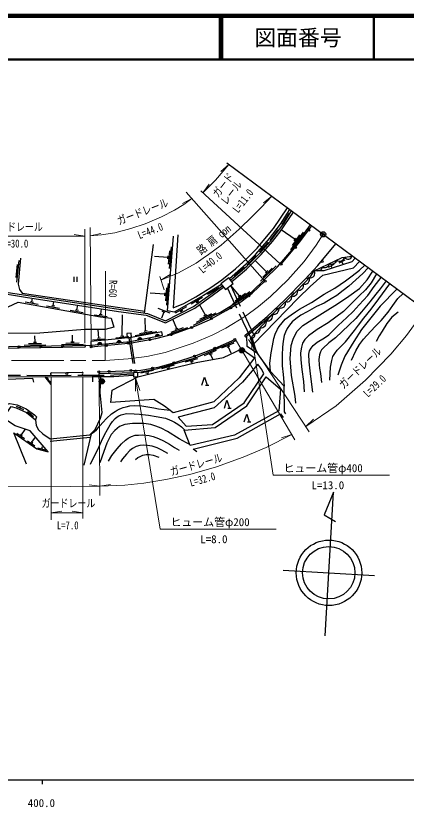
# Model space of a CAD drawing. Units: millimetres at full size, sheet at 1:1000; details may follow other scales. Extents: x 40000 to 680000, y 20000 to 380000.
# Drawn here: x 461986 to 551412, y 198715 to 380000 of the extents above; entities that cross this region are included whole.
import ezdxf
from ezdxf.enums import TextEntityAlignment as Align

# ---------------------------------------------------------------- set-up
doc = ezdxf.new("R2010")
doc.units = ezdxf.units.MM
doc.header["$LTSCALE"] = 1000
doc.header["$PDMODE"] = 32
doc.header["$PDSIZE"] = 500
doc.linetypes.add('CHAIN', pattern=[18.5, 12, -1.5, 3.5, -1.5])
doc.linetypes.add('DASHED', pattern=[7.5, 6, -1.5])
for name, color, linetype, lineweight in [('M-BGD', 7, 'Continuous', 25), ('M-BMK', 2, 'CHAIN', 13), ('M-BMK-OTRS', 5, 'Continuous', 25), ('M-BMK-SRVR', 3, 'Continuous', 25), ('M-STR-HTXT', 7, 'Continuous', 13), ('M-TTL', 2, 'Continuous', 140), ('M-TTL-BAND', 7, 'Continuous', 25), ('M-TTL-LINE', 7, 'Continuous', 50)]:
    doc.layers.add(name, color=color, linetype=linetype, lineweight=lineweight)
doc.layers.add('M-OTRS', color=6, linetype='Continuous')
doc.layers.add('M-TTL-TXT', color=7, linetype='Continuous')
doc.styles.add('ＭＳ ゴシック', font='')
doc.styles.get('ＭＳ ゴシック').set_extended_font_data('MS Gothic')

# ---------------------------------------------------------------- blocks, each defined once
blk = doc.blocks.new('open_arrow')
at = {"color": 0, "linetype": 'Continuous', "lineweight": -2}
blk.add_lwpolyline([(7.5, 1.25), (0, 0), (7.5, -1.25)], dxfattribs=at)

msp = doc.modelspace()

# ---------------------------------------------------------------- hatches: boundary and pattern name
at = {"layer": 'M-BGD'}
for points in [[(493965, 306514, -0.82183), (494939, 306697)], [(480720, 304678, -0.82183), (481706, 304776)], [(485163, 305120, -0.82183), (486149, 305219)], [(489932, 305753, -0.82183), (490906, 305937)], [(513177, 303381, -0.41421), (513777, 303981, -0.41421), (514377, 303381, -1)], [(481071, 296268, -0.41421), (481671, 296868, -0.41421), (482271, 296268, -1)]]:
    msp.add_hatch(color=256, dxfattribs=at).paths.add_polyline_path(points)

# ---------------------------------------------------------------- linework, layer by layer
for p, q in [((524555, 334721), (522946, 332189)), ((523750, 333455), (523945, 333331)), ((521994, 330941), (520162, 328565)), ((525967, 328771), (522801, 330951)), ((525004, 326387), (527908, 330458)), ((519764, 328151), (517776, 325905)), ((521078, 329753), (521262, 329615)), ((525340, 327376), (527083, 329818)), ((525764, 328486), (526171, 329056)), ((491477, 311908), (493500, 327651)), ((497219, 322119), (497618, 327103)), ((518770, 327028), (518971, 326850)), ((496821, 324659), (493784, 324902)), ((496793, 324310), (496849, 325008)), ((497000, 323140), (497239, 326130)), ((517043, 325091), (514947, 322944)), ((462044, 320034), (462339, 323020)), ((462245, 319010), (462736, 323986)), ((515995, 324017), (516132, 323880)), ((519446, 321380), (516817, 323938)), ((518071, 319207), (521657, 322692)), ((534862, 323031), (533530, 322341)), ((537322, 324009), (535978, 323342)), ((536650, 323675), (536917, 323138)), ((514274, 322357), (512010, 320388)), ((513142, 321372), (513247, 321252)), ((518579, 320119), (520730, 322210)), ((519195, 321136), (519697, 321624)), ((534196, 322686), (534461, 322190)), ((475287, 320232), (475287, 319058)), ((475987, 320232), (475987, 319058)), ((496325, 314706), (496564, 317697)), ((496544, 313686), (496943, 318670)), ((508472, 317712), (505918, 316137)), ((513222, 315829), (511208, 318236)), ((496145, 316226), (492730, 316499)), ((496117, 315877), (496173, 316574)), ((504774, 315449), (502161, 313975)), ((507195, 316925), (507330, 316707)), ((511580, 313852), (515584, 316846)), ((512201, 314691), (514603, 316487)), ((512942, 315620), (513503, 316039)), ((464132, 314450), (467084, 313917)), ((465317, 314541), (466006, 314417)), ((465661, 314479), (465811, 315306)), ((470204, 313660), (470893, 313535)), ((470548, 313598), (470721, 314556)), ((475995, 312616), (476194, 313720)), ((503920, 314622), (503310, 314279)), ((503615, 314451), (503786, 314148)), ((505402, 311439), (504095, 313833)), ((469019, 313569), (471971, 313036)), ((474465, 312587), (477418, 312054)), ((475650, 312678), (476339, 312554)), ((481441, 311633), (481593, 312896)), ((497377, 311895), (494570, 312954)), ((495867, 312144), (495338, 310740)), ((496195, 312020), (495540, 312267)), ((501087, 313369), (498474, 311896)), ((500233, 312543), (499623, 312199)), ((499928, 312371), (500099, 312068)), ((503403, 309823), (507918, 311971)), ((504177, 310524), (506886, 311813)), ((515658, 306095), (521226, 312105)), ((479916, 311513), (482895, 311156)), ((481094, 311674), (481789, 311591)), ((486344, 306679), (486454, 311530)), ((491706, 307819), (491635, 310723)), ((498853, 308326), (497963, 310501)), ((505086, 311289), (505719, 311589)), ((496715, 306899), (501406, 308627)), ((497549, 307526), (500364, 308563)), ((498525, 308205), (499182, 308447)), ((466390, 305222), (466369, 306722)), ((474971, 305343), (474936, 306842)), ((481022, 306179), (480846, 308159)), ((484890, 306203), (487869, 306560)), ((485997, 306638), (486692, 306721)), ((489358, 306773), (494274, 307686)), ((490286, 307250), (493236, 307798)), ((491362, 307755), (492050, 307883)), ((493965, 306514), (494939, 306697)), ((463898, 304587), (468898, 304657)), ((464894, 304901), (467894, 304943)), ((466040, 305217), (466740, 305227)), ((472485, 304685), (477484, 304800)), ((473478, 305008), (476477, 305077)), ((474621, 305335), (475321, 305351)), ((479554, 305748), (482542, 306013)), ((480673, 306148), (481370, 306210)), ((480720, 304678), (481706, 304776)), ((485163, 305120), (486149, 305219)), ((489932, 305753), (490906, 305937)), ((511902, 305020), (509141, 303847)), ((515658, 306095), (517422, 302564)), ((448716, 303789), (477719, 304141)), ((507883, 303313), (505122, 302140)), ((510961, 304294), (510317, 304021)), ((510639, 304157), (511225, 302777)), ((503625, 301452), (500736, 300644)), ((506942, 302587), (506297, 302314)), ((506620, 302451), (507122, 301267)), ((498282, 299957), (495393, 299148)), ((497255, 299358), (496581, 299169)), ((496918, 299264), (496982, 299035)), ((502598, 300853), (501924, 300665)), ((502261, 300759), (502372, 300363)), ((470151, 298199), (477162, 298342)), ((479662, 296178), (479652, 297689)), ((493541, 298717), (490598, 298135)), ((492471, 298199), (491784, 298064)), ((492127, 298131), (492181, 297860)), ((470080, 295538), (468694, 297263)), ((505414, 295419), (506166, 295419)), ((462088, 290552), (463724, 289802)), ((462906, 290177), (463068, 290530)), ((510563, 290148), (511315, 290148)), ((464671, 289347), (466069, 288213)), ((465370, 288780), (465594, 289055)), ((515099, 286962), (515851, 286962)), ((463275, 284011), (464136, 285239)), ((462243, 284368), (463962, 283162)), ((463074, 284152), (463475, 283870)), ((465689, 282317), (466506, 283483)), ((469850, 282534), (479028, 283454)), ((479210, 284266), (477601, 277097)), ((464657, 282675), (466376, 281468)), ((465488, 282458), (465889, 282176)), ((466958, 281061), (468982, 280499)), ((467970, 280780), (468131, 281358))]:
    msp.add_line(p, q, dxfattribs=at)
at = {"layer": 'M-BGD', "linetype": 'DASHED'}
for p, q in [((515801, 306249), (510451, 317660)), ((516643, 306643), (511208, 318236)), ((487849, 306255), (489130, 298310)), ((488247, 306303), (489535, 298310)), ((479654, 297339), (481094, 297349))]:
    msp.add_line(p, q, dxfattribs=at)
at = {"layer": 'M-BGD'}
for points in [[(499094, 329861), (498013, 313110), (500455, 314115), (503205, 315616), (506635, 317742), (509196, 319523), (512298, 322053), (514881, 324435), (517246, 326804), (518681, 328417), (521028, 331275), (524227, 336002)], [(510910, 319829), (514727, 323148), (516952, 325427), (520139, 329026), (522649, 332280), (524762, 335606)], [(511175, 319480), (514995, 322747), (517892, 325634), (520337, 328390), (523413, 332463), (525161, 335310)], [(511459, 319107), (514866, 321932), (518168, 325326), (520779, 328324), (522448, 330439), (525586, 334995)], [(502675, 309144), (508904, 312108), (513761, 315109), (516032, 316807), (521912, 322522), (525776, 326953), (529462, 332120)], [(522802, 323135), (527077, 328202), (529798, 331871)], [(509119, 318464), (504956, 315896), (498290, 312136), (496741, 312394), (498114, 329531)], [(514536, 306827), (519537, 311118), (523634, 314951), (528209, 319601), (531140, 322813), (535293, 327795)], [(392264, 314474), (390591, 315196), (390957, 316185), (399518, 322617), (401714, 323779), (403847, 324656), (405942, 325235), (407749, 325509), (408640, 325529), (409712, 325382), (412666, 324653), (422044, 324686), (424206, 324470), (426166, 324153), (432594, 322931), (436976, 321581), (440567, 320221), (442287, 319471), (460231, 316606), (492148, 311808), (496288, 310163), (502722, 313379), (509348, 318164)], [(392264, 314474), (393075, 316356), (399420, 321351), (401166, 322660), (403049, 323577), (405397, 324329), (407454, 324721), (408698, 324826), (409871, 324700), (412582, 323938), (421986, 324098), (424437, 323920), (426330, 323629), (432334, 322585), (435688, 321565), (440011, 320050), (442081, 318994), (449291, 317958), (464185, 315554), (485525, 312296), (491866, 311397), (496257, 309644), (502999, 313030), (509583, 317854)], [(523850, 288794), (523516, 289283), (523488, 295164), (520293, 298505), (517422, 302564), (514985, 304273), (514898, 306691), (520951, 311841), (526280, 316943), (529547, 320348), (530346, 321573), (536767, 324607), (538535, 324829), (539061, 325001)], [(539726, 324508), (538976, 323630), (532576, 321589), (530346, 321573)], [(463083, 324447), (462495, 318490), (462861, 317315), (463434, 316474), (491532, 312335)], [(516337, 304735), (526648, 315315), (529382, 317985), (532290, 320563), (539364, 322238), (540757, 323743)], [(520293, 298505), (520198, 300419), (520458, 302778), (520753, 304373), (521132, 306097), (521408, 307039), (521972, 308185), (522343, 308855), (522978, 309666), (523719, 310495), (525042, 311483), (526083, 312206), (527001, 312823), (529724, 314364), (532600, 316216), (535035, 317644), (537491, 319271), (539026, 320400), (540755, 321740), (541920, 322881)], [(542741, 322271), (541514, 320982), (539873, 319483), (538250, 318090), (536962, 317049), (535497, 315956), (534262, 315162), (532657, 314210), (530893, 313398), (528705, 312164), (527248, 311412), (526136, 310619), (525325, 309896), (524690, 309155), (524160, 308379), (523772, 307532), (523490, 306792), (523296, 305910), (523137, 304834), (523084, 303987), (522978, 302347), (523013, 299840), (523218, 297853), (523488, 295164)], [(526119, 291301), (525947, 292894), (525147, 297599), (524822, 301476), (525086, 304509), (525530, 305930), (526389, 307676), (527751, 309067), (529828, 310375), (532818, 312240), (535660, 314015), (538300, 315797), (540698, 317573), (542445, 319556), (543774, 321506)], [(544616, 320881), (543363, 318845), (542060, 317247), (540669, 315832), (539360, 314524), (537049, 312286), (533522, 309664), (530990, 308160), (529058, 306681), (528223, 305830), (527660, 304999), (527403, 304131), (527208, 302835), (527281, 301209), (527528, 298972), (527861, 296267), (528038, 293828)], [(479265, 304158), (488514, 305053), (494039, 306056), (498163, 307112), (502959, 308880), (506382, 310384), (510186, 312474), (513537, 314486), (516100, 316458), (519068, 319204)], [(530040, 293790), (529698, 296142), (529408, 298645), (529167, 300736), (529128, 302478), (529280, 303261), (529661, 303873), (530142, 304510), (531015, 305204), (532715, 306237), (533708, 306952), (534968, 308218), (535857, 309054), (537813, 310917), (539241, 312267), (540660, 313816), (542615, 315964), (544108, 317982), (545714, 320067)], [(546802, 319260), (545491, 317472), (544470, 316214), (543068, 314462), (541199, 312187), (539858, 310631), (538270, 309146), (535235, 306255), (533709, 305091), (532286, 303792), (531996, 303466), (531759, 303044), (531532, 302322), (531439, 301260), (531490, 300065), (531583, 299281), (531810, 298054), (532027, 296007)], [(533931, 296554), (534063, 299531), (534356, 301012), (534635, 301936), (535046, 302625), (535588, 303373), (537542, 305299), (539574, 307924), (540473, 309103), (541728, 310750), (543391, 312813), (545114, 315133), (547677, 318611)], [(549291, 317414), (545449, 313459), (543011, 310408), (541150, 308176), (539438, 305367), (537387, 302043), (536494, 299996), (536010, 298397), (535786, 297653)], [(538857, 301113), (539862, 303252), (540718, 304703), (541611, 305931), (543216, 307668), (544481, 308970), (545709, 310198), (547291, 312114), (548352, 313677), (549526, 315264), (550691, 316375)], [(457719, 312206), (462512, 314437), (481370, 311037), (483816, 310744), (484406, 308691), (482488, 308159), (477787, 308159), (467519, 307332), (455376, 307219)], [(549598, 312145), (548096, 310947), (546973, 309491), (545896, 307777), (545197, 306664), (544514, 305375)], [(448356, 304078), (455611, 304171), (474991, 304443), (479364, 304543), (488154, 305418), (495614, 306824), (495467, 307602), (488875, 306378), (485493, 305973), (479144, 305411), (479164, 304538)], [(481008, 298450), (490621, 298849), (494576, 299533), (498381, 300547), (503303, 302174), (507691, 303895), (512148, 305877)], [(489936, 298310), (494524, 299217), (503163, 301634), (512470, 305587)], [(313321, 262352), (323744, 269138), (334523, 276040), (346026, 283354), (353766, 288280), (358877, 291060), (362291, 292872), (364616, 293663), (367387, 294283), (374658, 295490), (377673, 295915), (389776, 296869), (399087, 297402), (417302, 297345), (449530, 297444), (468694, 297263), (479654, 297339)], [(444884, 292893), (446073, 293429), (453153, 292950), (456049, 292128), (456477, 289674), (458105, 290504), (460607, 291191), (462319, 290861), (464346, 289963), (466274, 288560), (466758, 288134), (466524, 287457), (466633, 286166), (467155, 285177), (468144, 284231), (469889, 283081), (478935, 283982), (480159, 285246), (481372, 287846), (481778, 289091), (481284, 293737), (481458, 297352)], [(481096, 296817), (481092, 298074), (488936, 298310)], [(481094, 297349), (484445, 297372), (488936, 297647)], [(392219, 294422), (408540, 294641), (414812, 294361), (418706, 294545), (421574, 294700), (429356, 295197), (437949, 295887), (446731, 296227), (465773, 296968), (466020, 296113)], [(504627, 295419), (505209, 297201), (505791, 295419)], [(509776, 290148), (510358, 291931), (510940, 290148)], [(464407, 277295), (461551, 284488), (466826, 280786), (469366, 280081), (465291, 284928), (461867, 286098), (459185, 287861), (460921, 290501), (462088, 290222), (464453, 289138), (466524, 287457)], [(479290, 284348), (479921, 284713), (480475, 285150), (481283, 286140), (481883, 286828), (482742, 287717), (483915, 288787), (484726, 289380), (485178, 289643), (485673, 289883), (486227, 290138), (486598, 290262), (487232, 290458), (488085, 290648), (489221, 290728), (490834, 290682), (492668, 290376), (493575, 290183), (494676, 289999), (495950, 289816), (497257, 289637)], [(479114, 277300), (479875, 278895), (480736, 280674), (481636, 282574), (482336, 284014), (483020, 285222), (483600, 286301), (484121, 287101), (484721, 287741), (485221, 288141), (485581, 288381), (486141, 288601), (486752, 288763), (487363, 288866), (489124, 288844), (490344, 288752), (492395, 288525), (494145, 288228), (496276, 287795), (497179, 287428), (497703, 287223), (498367, 286888), (499112, 286483), (499923, 285856), (500674, 285106)], [(503455, 280118), (502586, 280692), (512658, 283273), (522659, 288785), (523197, 288016)], [(514312, 286962), (514894, 288744), (515476, 286962)], [(501852, 281804), (501083, 282170), (499391, 283092), (496742, 284760), (495272, 285526), (494081, 285976), (492944, 286360), (491347, 286577), (488714, 286644), (486921, 286394), (485751, 285901), (484672, 285016), (483853, 284071), (482806, 282120), (482113, 280231), (481216, 277605)], [(483192, 277964), (483985, 279253), (485173, 280829), (486204, 281952), (487131, 282795), (487721, 283233), (488488, 283654), (489314, 283907), (490090, 283966), (491105, 284034), (492513, 283874), (493474, 283604), (494704, 283141), (495792, 282636), (497216, 281869), (498368, 281141), (499421, 280534)], [(496844, 279757), (495417, 280517), (494336, 281050), (493216, 281423), (492176, 281557), (491322, 281637), (490396, 281583), (489553, 281363), (488680, 280876), (488116, 280436), (487312, 279564), (486426, 278513), (486000, 277812)], [(489367, 278327), (489931, 278794), (490501, 279069), (491092, 279323), (491848, 279509), (492583, 279481), (493415, 279378), (494751, 278910)]]:
    msp.add_lwpolyline(points, dxfattribs=at)
for points in [[(509994, 317313), (511787, 318676), (510779, 320002), (508986, 318639)], [(487503, 306214), (488496, 306333), (488377, 307326), (487384, 307207)], [(484064, 294271), (489936, 297310), (497286, 299110), (503333, 300599), (509582, 301700), (513784, 303726), (516630, 301651), (513186, 297066), (507343, 291542), (498037, 289028), (496029, 290595), (493629, 292075), (483783, 291390)], [(499210, 288051), (501039, 286010), (507057, 286410), (514273, 291364), (518768, 297981), (518308, 298949), (517418, 300233), (513910, 296046), (507423, 290180)], [(488936, 297310), (489936, 297310), (489936, 298310), (488936, 298310)], [(500527, 285094), (507652, 285693), (514873, 290627), (519304, 297315), (522601, 294449), (522249, 289544), (512089, 283931), (501938, 281591)]]:
    msp.add_lwpolyline(points, close=True, dxfattribs=at)
at = {"layer": 'M-BGD', "linetype": 'DASHED'}
msp.add_lwpolyline([(354561, 289111), (358711, 291368), (362152, 293195), (364521, 294001), (367320, 294627), (374605, 295836), (377635, 296263), (389752, 297218), (399078, 297752), (417302, 297695), (449531, 297794), (468695, 297613), (484433, 297722), (488936, 297997)], dxfattribs=at)
at = {"layer": 'M-BGD'}
for centre, radius in [((529085, 330909), 225), ((526026, 326957), 225), ((522802, 323135), 225), ((532183, 323712), 225), ((519086, 319184), 225), ((528858, 319979), 225), ((515342, 315875), 225), ((525371, 316396), 225), ((511203, 313084), 225), ((521785, 312913), 225), ((506843, 310637), 225), ((502269, 308626), 225), ((518073, 309565), 225), ((497559, 306958), 225), ((482790, 304499), 225), ((487766, 304980), 225), ((492694, 305812), 225), ((512148, 305877), 225), ((462718, 304184), 225), ((467717, 304245), 225), ((472717, 304305), 225), ((479265, 304158), 225), ((507578, 303851), 225), ((513777, 303381), 600), ((502915, 302046), 225), ((493308, 299314), 225), ((498164, 300489), 225), ((473661, 298045), 225), ((481008, 298450), 225), ((483354, 298548), 225), ((488350, 298755), 225), ((481671, 296268), 600)]:
    msp.add_circle(centre, radius, dxfattribs=at)
for centre, radius, start, end in [((536199, 324951), 1132, 234.59376, 345.80159), ((538079, 325201), 944, 213.97573, 346.46773), ((532698, 323483), 1160, 243.76314, 346.82589), ((534315, 324408), 1286, 247.75831, 342.83075), ((529450, 321019), 1053, 256.65426, 31.72637), ((531253, 322547), 939, 237.01975, 353.56927), ((528175, 319622), 1097, 252.529, 19.84434), ((526846, 318213), 1064, 252.45641, 19.91694), ((524100, 315542), 1081, 251.02961, 16.47475), ((525498, 316866), 1080, 250.47502, 17.92059), ((522630, 314211), 1161, 252.05793, 15.4464), ((521037, 312888), 1254, 259.50775, 10.04207), ((518134, 309829), 1282, 261.45278, 12.92167), ((519623, 311323), 1231, 258.74495, 15.6295), ((516875, 308310), 1097, 261.15444, 13.21996), ((494470, 306509), 505, 21.84578, 179.50397), ((514683, 306656), 225, 130.63249, 310.63249), ((515825, 306992), 912, 259.4861, 14.88832), ((477717, 304366), 225, 270.69456, 90.69456), ((481223, 304630), 505, 16.85782, 174.51601), ((485666, 305072), 505, 16.85782, 174.51601), ((490437, 305749), 505, 21.84578, 179.50397), ((470155, 297974), 225, 92.32972, 272.32972), ((477167, 298117), 225, 271.16498, 91.16498), ((468911, 296523), 580, 339.25821, 98.28783), ((469537, 295743), 580, 339.25821, 98.28783)]:
    msp.add_arc(centre, radius, start, end, dxfattribs=at)
at = {"layer": 'M-BMK'}
msp.add_lwpolyline([(442510, 301004), (482455, 301010), (487694, 301389), (491981, 301937), (496184, 302890), (502584, 305023), (506952, 306842), (510104, 308472), (514631, 311197), (517594, 313407), (520327, 315674), (524317, 319507), (528015, 323709), (530817, 327425), (532383, 329954)], dxfattribs=at)
at = {"layer": 'M-BMK-OTRS'}
msp.add_line((510314, 346321), (565214, 305604), dxfattribs=at)
at = {"layer": 'M-BMK-SRVR'}
for p, q in [((534759, 270906), (532643, 265649)), ((532837, 237933), (534759, 270906)), ((532643, 265649), (535242, 264149)), ((523198, 253019), (544163, 251797))]:
    msp.add_line(p, q, dxfattribs=at)
for centre, radius in [((532383, 329954), 600), ((533723, 252406), 7500), ((533680, 252408), 6000)]:
    msp.add_circle(centre, radius, dxfattribs=at)
at = {"layer": 'M-OTRS'}
msp.add_point((532383, 329954), dxfattribs=at)
at = {"layer": 'M-STR-HTXT'}
for p, q in [((510776, 345979), (508956, 344330)), ((504802, 339471), (506295, 341420)), ((501016, 339627), (519068, 319204)), ((504333, 339902), (522554, 323175)), ((502328, 338142), (500166, 336979)), ((520602, 338691), (518707, 337131)), ((477787, 305011), (477787, 331163)), ((478999, 331523), (479278, 305026)), ((479019, 329632), (481424, 330123)), ((448467, 329533), (477787, 329533)), ((477787, 329533), (475356, 329874)), ((482547, 321513), (482455, 301010)), ((494964, 320282), (495950, 317248)), ((495225, 319479), (497347, 320713)), ((512326, 305830), (525912, 282892)), ((515265, 305837), (529197, 284701)), ((470080, 297353), (470080, 264574)), ((477358, 297214), (477358, 264852)), ((481093, 297303), (481263, 270141)), ((528388, 285929), (530207, 287577)), ((525185, 284120), (522865, 283316)), ((481250, 272224), (478816, 272548)), ((481250, 272224), (483665, 272664)), ((470080, 266180), (472511, 266522)), ((477358, 266180), (474927, 266522)), ((470080, 266180), (477358, 266180))]:
    msp.add_line(p, q, dxfattribs=at)
for points in [[(504796, 339476), (507745, 342344), (510776, 345979)], [(479019, 329632), (481642, 329794), (484692, 330294), (488362, 331251), (491609, 332326), (495347, 333945), (498329, 335510), (500499, 336800), (502328, 338142)], [(495225, 319479), (499252, 321119), (503339, 323339), (505437, 324863), (505802, 325086), (509014, 327457), (513119, 331095), (516227, 334097), (518190, 336062), (520602, 338691)], [(528388, 285929), (535364, 290664), (542059, 296570), (547866, 302489), (551487, 306755), (555736, 312634)], [(516055, 306523), (520957, 274755), (547569, 274755)], [(489414, 297040), (495051, 262393), (521663, 262393)], [(481250, 272224), (486984, 272457), (491293, 272952), (496368, 273754), (501834, 274963), (507963, 276695), (514075, 278895), (519359, 281137), (525185, 284120)], [(447138, 272073), (474540, 272176), (481250, 272224)]]:
    msp.add_lwpolyline(points, dxfattribs=at)
at = {"layer": 'M-TTL'}
msp.add_line((680000, 380000), (40000, 380000), dxfattribs=at)
at = {"layer": 'M-TTL-BAND'}
for p, q in [((40000, 205000), (579000, 205000)), ((468000, 205000), (468000, 204000))]:
    msp.add_line(p, q, dxfattribs=at)
at = {"layer": 'M-TTL-LINE'}
for p, q in [((508747, 380000), (508747, 370000)), ((509247, 380000), (509247, 370000)), ((543997, 380000), (543997, 370000)), ((40000, 370000), (680000, 370000))]:
    msp.add_line(p, q, dxfattribs=at)

# ---------------------------------------------------------------- block references
at = {"layer": 'M-STR-HTXT', "xscale": 400, "yscale": 400}
for p, rotation in [((516055, 306523), 278.8), ((489414, 297040), 279.2)]:
    msp.add_blockref('open_arrow', p, dxfattribs=dict(at, rotation=rotation))

# ---------------------------------------------------------------- texts
at = {"layer": 'M-STR-HTXT', "style": 'ＭＳ ゴシック', "width": 0.8}
for s, rotation, p in [('ガード', 52.124, (510642, 340313)), ('レール', 52.124, (512531, 338580)), ('L=11.0', 52.124, (515176, 336728)), ('ガードレール', 21.067, (491568, 333762)), ('L=44.0', 21.067, (493309, 329387)), ('路 肩 con', 39.152, (508284, 327590)), ('L=40.0', 39.152, (507460, 322347)), ('R=60', 268.509, (482787, 317508)), ('ガードレール', 43.75, (541905, 298316)), ('L=29.0', 43.75, (545205, 294153)), ('ガードレール', 15.931, (503713, 275777)), ('L=32.0', 15.931, (505126, 272424))]:
    msp.add_text(s, height=1833, rotation=rotation, dxfattribs=at).set_placement(p, align=Align.BOTTOM_CENTER)
for s, p in [('ガードレール', (462015, 330181)), ('L=30.0', (461847, 326373)), ('ガードレール', (474038, 266872)), ('L=7.0', (473874, 261822))]:
    msp.add_text(s, height=1833, dxfattribs=at).set_placement(p, align=Align.BOTTOM_CENTER)
at = {"layer": 'M-STR-HTXT', "style": 'ＭＳ ゴシック'}
for s, p in [('ヒューム管φ400', (523322, 274909)), ('L=13.0', (529733, 271004)), ('ヒューム管φ200', (497416, 262547)), ('L=8.0', (504245, 258642))]:
    msp.add_text(s, height=1833, dxfattribs=at).set_placement(p, align=Align.BOTTOM_LEFT)
at = {"layer": 'M-TTL-BAND', "style": 'ＭＳ ゴシック'}
msp.add_text('400.0', height=1833, dxfattribs=at).set_placement((467844, 198195), align=Align.BOTTOM_CENTER)
at = {"layer": 'M-TTL-TXT', "style": 'ＭＳ ゴシック'}
msp.add_text('図面番号', height=3666, dxfattribs=at).set_placement((526622, 375000), align=Align.MIDDLE_CENTER)

doc.saveas('drawing.dxf')
